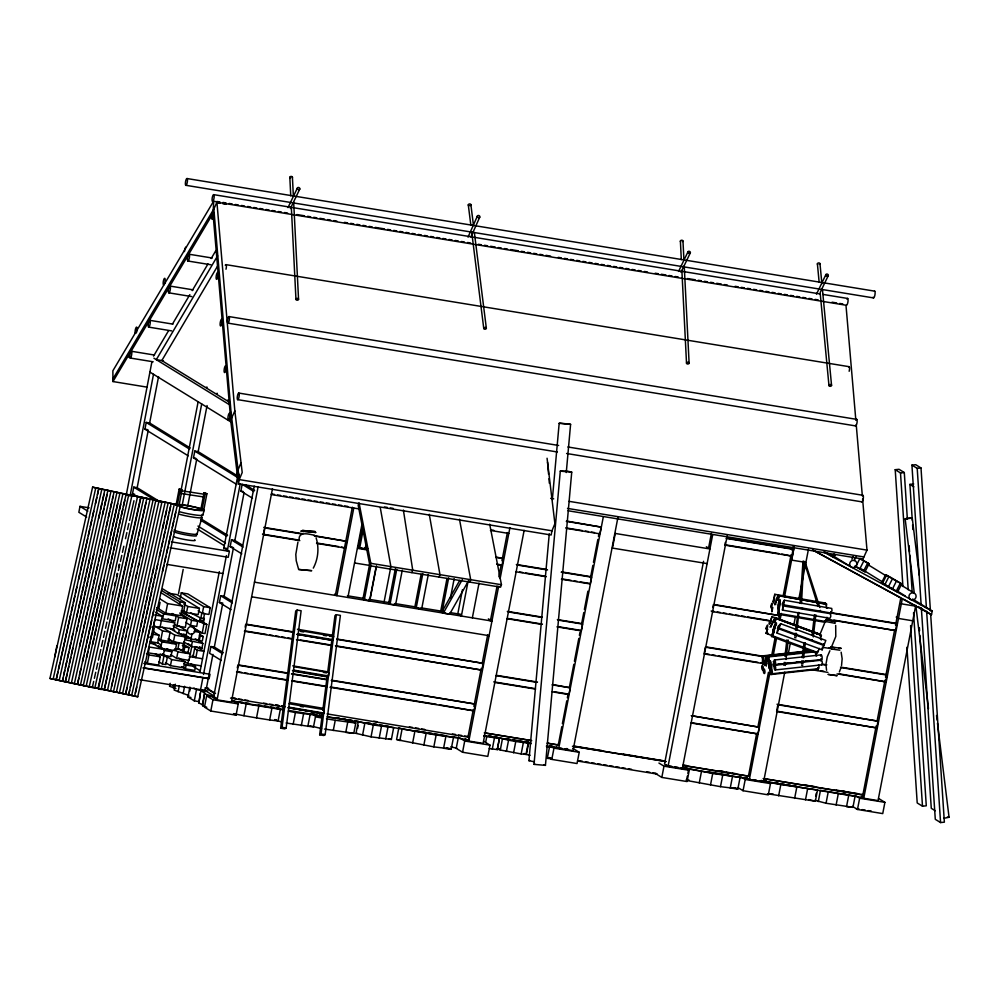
<?xml version="1.0" encoding="UTF-8"?>
<svg xmlns="http://www.w3.org/2000/svg" width="999" height="999" viewBox="0 0 999 999"><rect width="100%" height="100%" fill="white"/><g stroke="black" fill="none" stroke-linecap="round" stroke-linejoin="round"><path stroke-width="1.5" d="M203.646 495.866L204.046 496.99L204.383 494.28L181.119 490.709M775.748 604.645L775.436 602.996L774.6 604.757M778.258 597.639L779.232 595.928L778.383 600.474L777.959 594.842L775.911 602.834L776.423 598.626L777.422 600.012L778.258 598.239M777.085 598.913L778.134 595.404L825.898 604.245M778.296 595.928L777.11 599.388M778.758 602.172L779.183 603.92M778.92 606.343L780.231 603.146L780.119 600.312L779.095 603.271L779.045 609.178L780.007 604.845M824.874 620.691L825.174 622.34L826.123 619.979M800.124 603.408L802.996 561.213L803.77 561.113L801.498 603.546M818.094 606.505L804.632 563.124L805.381 562.787L819.867 607.529M819.492 610.851L820.516 610.426M534.428 761.787L528.933 760.676L549.275 533.716M552.335 499.512L559.165 423.339L560.039 423.101L570.591 424.35L566.271 472.539M534.015 764.36L560.289 471.153L567.694 471.203L571.728 472.152L545.442 765.371L534.015 764.36L534.89 764.135M826.098 663.586L827.247 656.867L829.894 650.749M767.731 632.904L767.694 633.691M773.563 621.453L773.326 620.841L772.389 621.99L771.69 625.187L775.236 618.119L820.304 634.815L820.491 635.876M776.435 622.764L775.374 625.874L774.125 626.798M783.903 665.322L784.252 662.337M784.952 656.343L786.862 639.884M785.276 665.496L785.626 662.499M785.976 659.502L788.236 640.059M794.804 636.138L795.154 633.166M795.504 630.194L798.189 612.462M796.178 636.313L796.528 633.341M796.877 630.357L798.95 612.512M801.535 663.798L801.885 660.764M802.234 657.742L803.995 642.594M802.896 663.96L803.246 660.938M803.608 657.904L805.369 642.769M812.075 635.302L814.472 614.66M813.273 636.937L815.833 614.822M821.453 639.922L821.403 638.923L820.591 639.535M821.99 648.763L822.177 649.825L823.8 645.479L778.583 628.721L777.422 630.394L777.097 633.116L822.177 649.825M824.013 643.718L824.187 644.78L825.823 640.434L780.606 623.676L779.045 626.485M181.356 492.195L181.319 490.959M783.328 603.608L782.467 610.114L829.919 618.331L830.756 616.558L830.631 613.711L782.841 605.856M783.266 603.184L784.29 600.224L831.742 608.428L831.98 610.676L831.031 613.036L783.578 604.832L783.029 601.96M280.657 728.184L295.716 610.963L297.103 610.077L301.136 610.751L286.164 727.996L284.777 728.883L280.657 728.184L282.055 727.297L286.164 727.996M282.055 727.297L297.103 610.077M332.23 636.987L334.977 615.584L336.363 614.697L340.397 615.384L325.174 734.627L323.776 735.514L319.668 734.814L322.415 713.411M322.802 710.364L327.322 675.199M327.709 672.14L331.83 640.047M298.439 630.369L333.529 636.313L333.092 639.685L298.014 633.741L297.14 634.303L332.217 640.247L332.505 637.999M287.762 707.679L322.852 713.623L323.726 713.061L324.151 709.69L289.061 703.746M292.495 670.591L327.585 676.535L328.459 675.986L328.896 672.614L293.806 666.67M319.668 734.814L321.054 733.928L336.363 614.697M841.533 665.559L842.145 658.778L841.146 652.197M782.192 603.733L782.654 606.231M89.136 507.842L79.995 506.343L78.859 512.287L86.651 517.082M54.72 657.067L56.881 645.816M126.161 495.529L151.898 361.85M130.032 496.203L153.509 374.3M137.712 497.14L132.467 493.906L133.766 487.15L137.175 487.712L160.789 502.247M188.224 455.831L144.93 429.183L146.229 422.427L149.638 422.989L190.297 448.027M137.1 488.086L148.277 430.07M149.45 423.963L158.566 376.635M214.822 201.361L216.92 202.21L234.84 410.926L230.732 420.005L212.999 213.411L213.761 200.936L112.875 370.779L112.974 381.556L146.816 387.1M176.036 505.232L179.133 489.135L180.856 489.398L182.005 489.96L178.896 506.068L177.76 505.494M151.711 637.175L150.837 641.733L157.68 642.856L161.289 645.067M153.396 628.658L153.983 625.599L162.562 630.893L170.117 632.13L168.344 641.296L171.953 643.506M177.46 504.333L180.282 489.697L179.133 489.135M155.32 653.796L160.227 656.818L158.629 665.109L147.377 663.274L148.976 654.969L146.491 653.446M181.106 490.159L198.127 401.773M158.953 608.091L160.065 602.347M182.33 504.557L201.698 403.971M155.719 612.25L162.213 616.233L160.065 627.397L153.471 626.311L154.77 619.555L174.738 622.827L173.526 629.133L159.253 626.798M157.68 642.856L159.141 635.252L153.009 631.48M236.763 484.503L193.481 457.854L194.78 451.098L198.177 451.648L238.848 476.698M163.636 613.91L162.687 618.868L175.2 620.916L176.149 615.971L163.636 613.91L156.281 609.39M160.652 592.507L182.705 606.081L180.856 615.646L165.759 613.174L167.595 603.608L159.815 598.813M162.562 630.893L160.802 640.059L168.344 641.296M187.6 506.593L196.741 459.128M198.214 451.486L207.055 405.557M167.994 639.01L176.498 644.255L175.275 650.674L160.664 648.276L161.9 641.857L158.292 639.647M163.324 655.319L164.448 649.5L158.317 645.729M162.45 653.758L167.395 656.793L165.896 664.56L162.387 663.985L163.886 656.218L160.177 653.933M178.509 593.731L183.179 569.442M180.232 598.251L181.281 592.844L187.862 593.918L210.227 607.692L208.928 614.447L202.347 613.374L198.139 610.789M179.633 604.832L180.182 601.985L161.763 590.634M183.941 643.568L173.451 641.857L174.738 635.177L162.213 627.26M166.995 648.713L171.89 651.735L170.966 656.568L148.314 652.859L149.425 647.052L164.448 649.5M180.419 614.722L187 618.768L185.352 627.322L177.01 625.961L178.659 617.407L172.203 613.536M171.641 659.59L184.815 661.738L183.641 667.819L170.467 665.659L171.641 659.59L165.472 655.781M204.033 492.932L200.936 509.028L202.085 509.59L203.808 509.852L206.905 493.756L204.033 492.932L206.905 493.756M202.085 509.59L205.182 493.494M178.421 625.661L187.013 630.956L186.251 634.889L178.459 633.616L179.208 629.67L173.077 625.898M162.974 589.048L185.339 602.822L183.691 611.388L181.119 610.963M175.911 688.548L169.605 686.276L170.167 683.304M177.847 649.313L179.108 642.782M191.883 646.041L189.048 660.401L176.636 658.366L177.897 651.835L174.276 649.612M168.282 593.181L177.01 594.605L199.375 608.379L198.189 614.572L186.551 612.674L187.737 606.48L183.791 604.045M173.152 687.662L173.726 684.702M175.287 684.203L174.163 690.059L188.886 695.566M178.646 632.842L185.227 636.9L182.68 650.099L174.775 648.801M181.393 634.927L186.301 637.949L185.914 639.959L202.859 643.443L201.923 648.276L191.383 646.553L183.766 641.87M182.355 645.479L184.815 646.99L183.891 651.798L188.049 652.484L190.297 653.87L177.897 651.835M184.078 612.974L197.677 621.341L196.703 626.41L190.547 625.399L191.521 620.329L179.683 613.049M178.134 691.745L179.258 685.888M188.049 652.484L188.973 647.677L182.842 643.893M199.5 634.24L203.184 636.5L202.298 641.083L191.009 638.935L192.008 633.753M190.684 663.636L195.517 666.608L194.78 670.404L185.414 668.868L186.151 665.084L183.729 663.598M190.747 640.746L191.134 638.736L183.779 634.203M201.161 665.858L187.899 663.686L188.724 659.415M191.383 646.553L192.308 641.708M183.167 693.618L184.578 686.301M200.237 617.819L204.333 618.456L203.596 622.265L199.5 621.628L200.237 617.819L190.572 612.799M192.969 657.167L195.005 646.553M202.347 613.374L203.646 606.618L181.281 592.844M198.589 640.172L200.087 632.404L193.506 628.346M198.751 701.585L194.293 700.861L187.962 696.965L189.86 687.112M194.842 648.713L197.29 650.224L195.866 657.642L192.183 655.381M199.276 640.596L200.162 636.013L199.463 635.589M189.735 691.171L190.297 688.249M203.109 622.19L206.793 624.45L205.032 633.566L202.185 633.104L203.933 623.988L199.026 620.966M237.238 473.876L237.974 470.042L239.261 479.595L238.449 483.791L551.148 535.002L551.947 530.806L239.261 479.595L231.131 413.161L213.836 209.028L216.92 202.21L845.978 305.219L855.818 419.93M194.293 700.861L196.466 689.61L193.931 688.049M199.937 672.215L219.305 571.64M223.701 548.776L238.087 474.113M237.824 478.721L238.599 474.712M200.574 689.66L202.922 677.459M203.509 674.45L226.398 555.556M227.285 550.986L240.197 483.928M200.324 693.194L198.888 702.971L202.385 704.72L202.685 705.794L206.781 707.242M198.888 702.971L200.899 690.234L207.555 691.158M223.376 652.659L214.335 647.09L210.926 646.528L209.628 653.284L221.266 660.451M231.044 609.677L219.405 602.509L220.704 595.766L224.113 596.316L231.868 601.098M241.795 553.846L230.157 546.678L231.456 539.922L234.865 540.484L242.62 545.267M252.497 498.239L240.859 491.071L242.17 484.315L253.796 491.483M226.711 548.439L223.863 547.976L229.358 551.361L228.222 557.305L170.167 547.802M208.654 688.311L205.369 687.774L204.87 690.359L214.036 696.003M202.385 704.72L204.67 692.869L201.161 691.121M202.685 705.794L204.67 692.869M212.924 654.382L206.468 687.949L215.509 693.518M214.098 648.276L222.627 604.02M224.088 596.391L233.491 547.564M234.665 541.47L244.068 492.632M209.44 677.26L210.015 674.263L143.794 663.411M214.073 697.09L206.643 695.866L204.47 707.13L210.801 711.026L236.051 715.159L238.224 703.908L233.154 700.786M210.801 711.026L212.962 699.762L206.643 695.866M272.465 488.698L231.356 702.16L217.083 699.824L213.511 697.614L254.233 486.113M217.083 699.824L258.104 486.788M237.3 667.906L237.824 665.209L288.386 673.488M245.155 627.16L245.667 624.462L293.169 632.242M234.815 713.948L243.906 715.734L246.191 703.883L283.004 709.802M243.906 715.734L256.531 717.894L258.816 706.043M256.531 717.894L269.655 719.967L271.94 708.116M269.655 719.967L278.097 720.953L280.382 709.103M293.132 724.412L295.404 712.562L315.759 715.172L313.474 727.022L286.064 723.001M301.286 725.699L303.571 713.848M307.817 726.473L310.09 714.622M335.427 595.004L352.335 507.18M316.533 543.369L345.404 548.089L346.715 541.333L313.936 535.589M353.771 508.054L336.9 595.666L334.515 594.193M347.877 597.464L362.125 523.451M366.271 543.256L365.097 549.288L358.241 547.552L362.6 524.887M359.615 548.389L363.099 530.269M333.279 730.506L335.252 720.267L355.769 723.051L353.796 733.303L324.488 729.058M376.486 566.008L369.792 600.761L364.31 599.862L362.937 599.013L370.204 561.251M364.31 599.862L371.004 565.109M370.042 598.389L376.211 566.396M347.739 722.165L345.766 732.404L353.921 733.328M359.603 721.89L373.314 724.999L393.668 727.609L391.383 739.46L371.041 736.85L356.006 733.378L358.291 721.528M357.592 728.358L358.166 725.399M384.028 602.26L390.484 568.731M362.562 735.152L364.847 723.301M395.379 568.481L388.686 603.221L390.06 604.07L395.554 604.969L402.247 570.229M390.06 604.07L396.753 569.33M371.041 736.85L373.314 724.999M379.195 738.136L381.481 726.285M385.726 738.898L388.012 727.047M428.309 574.5L421.615 609.24L414.747 607.492L421.153 574.263M416.121 608.341L422.814 573.601M399.837 740.646L402.122 728.795L436.126 735.014L453.521 737.15L451.236 749L433.841 746.865L396.566 739.647L398.838 727.796L401.024 728.458M412.612 743.106L414.897 731.256M447.003 578.496L440.609 611.725L444.73 613.024M441.983 612.574L448.676 577.834M450.374 598.376L454.158 578.733M423.851 745.167L426.136 733.316M462.45 589.685L457.804 613.848L461.376 616.046L468.069 581.306M433.841 746.865L436.126 735.014M445.866 736.438L443.581 748.288L451.373 749.013M472.352 617.844L479.045 583.104M458.404 737.1L456.231 748.351L462.562 752.247L487.812 756.393L489.985 745.129L483.653 741.233M462.562 752.247L464.722 740.996L459.665 737.874M468.019 736.987L473.314 709.527M473.901 706.48L481.243 668.343M482.13 663.761L487.699 634.777M490.347 621.041L497.102 585.963M498.863 576.81L501.223 564.597M501.96 560.789L507.392 532.567M329.982 687.275L474.013 710.851L475.312 704.095L331.968 680.244M336.301 646.266L481.855 670.104L483.154 663.348L336.75 638.985M497.502 564.622L502.022 565.359L503.321 558.603L496.441 557.092M524.138 530.344L483.116 743.381L468.843 741.046L498.651 586.251M500.124 578.583L509.94 527.597M485.676 742.269L486.763 736.638L499.45 738.323L497.29 749.575L489.223 748.626M492.295 749.113L494.468 737.849M528.758 742.02L525.024 741.895L528.184 743.144L526.011 754.395L521.166 753.945L500.287 750.012L502.447 738.761L500.074 737.899M506.393 751.448L508.566 740.184L502.447 738.761M513.598 752.771L515.759 741.508L528.184 743.144M521.166 753.945L523.339 742.694M530.082 755.294L526.411 754.445L528.583 743.181L525.024 741.895M551.161 746.328L554.32 747.564L549.462 747.115L547.302 758.378L552.147 758.828M572.889 748.388L579.22 752.284L577.047 763.536L551.798 759.402L553.97 748.151L550.174 745.816M547.664 743.206L558.291 744.942L561.8 726.685M562.387 723.638L566.783 700.811M567.37 697.764L567.956 694.717M569.43 687.112L573.826 664.285M574.413 661.238L578.808 638.411M579.395 635.364L579.969 632.317M581.73 623.189L583.791 612.537M584.378 609.49L587.887 591.221M590.521 577.522L592.869 565.347M593.456 562.312L597.852 539.472M598.438 536.438L599.025 533.391M569.205 693.206L569.979 689.16M600.149 532.504L600.936 528.446M617.906 517.494L573.014 750.649L558.741 748.313L603.346 516.67M686.488 780.444L720.491 786.663L737.886 788.798L740.109 777.297L712.712 773.476L685.426 767.956L689.235 770.304L687.075 781.555L661.813 777.422L663.985 766.171L658.928 763.049M703.546 561.338L664.522 764.01L668.094 766.221L682.367 768.556L727.272 535.402M708.541 548.226L711.388 533.416M668.094 766.221L712.699 534.59M712.811 607.479L713.323 604.77L780.294 615.746L779.507 619.792M725.336 542.42L724.812 545.129L791.782 556.093L793.081 549.338L792.219 548.813L726.785 538.099M686.775 779.008L687.324 776.136M687.874 773.263L688.711 768.943M699.263 782.904L701.485 771.403M710.501 784.977L712.712 773.476M720.491 786.663L722.714 775.162M732.454 776.598L730.232 788.099L738.024 788.823M765.409 780.494L770.479 783.603L768.306 794.867L743.056 790.721L745.217 779.47L740.159 776.348M683.016 765.371L748.463 776.086L756.693 733.341M757.866 727.235L768.456 672.277M771.69 655.481L775.212 637.162M778.745 618.843L779.62 614.26M783.154 595.941L791.083 554.72M791.97 550.137L792.557 547.09M690.958 722.989L757.929 733.953L759.228 727.197L691.408 715.709L759.228 727.197M784.739 672.14L763.611 781.855L749.337 779.52L769.879 672.851M773.401 654.557L776.623 637.799M780.144 619.517L781.318 613.411M784.552 596.653L794.23 546.366M794.18 546.94L791.645 560.114L805.918 562.449M776.835 710.164L777.871 704.77L878.021 721.166L876.722 727.921L776.573 711.513M788.261 653.846L790.309 643.181M793.83 624.899L795.304 617.282M798.825 598.988L801.76 583.753M802.347 580.706L808.453 549.275M778.646 795.816L780.818 784.552L817.532 789.934L815.359 801.198L767.519 793.78M794.63 798.426L796.802 787.175M805.494 799.812L807.667 788.561M815.708 796.091L816.258 793.281M818.306 801.585L820.466 790.334L855.107 796.066L852.946 807.317L826.048 803.246L814.897 800.311M826.048 803.246L828.208 791.982M836.113 805.019L838.286 793.755M848.7 795.391L846.528 806.655L853.071 807.342M878.571 798.451L884.902 802.347L882.741 813.598L857.479 809.465L859.652 798.213L855.856 795.866M876.135 726.061L862.886 794.829L764.247 778.671M877.01 721.478L884.952 680.232M885.526 677.26L894.667 629.82M895.541 625.237L900.823 597.827L812.786 549.912M861.912 794.23L863.161 794.992L862.661 797.577L759.552 780.694M837.037 673.888L885.601 681.83L886.9 675.074L886.051 674.55L840.521 667.095M827.184 619.38L895.479 630.556L896.777 623.801L895.928 623.276L830.669 612.599M903.67 599.263L915.646 605.844L878.034 800.599L863.76 798.263L902.334 598.526M812.462 549.912L931.505 614.697L932.192 611.088L912.611 599.025M771.178 627.01L771.116 625.424L769.942 627.11M772.989 629.295C772.964 637.462 774.899 622.315 776.61 623.826C774.025 627.335 772.814 638.373 774.749 627.559M774.637 624.974L774.762 626.748M775.149 626.023L775.224 624.5M777.422 628.134L777.921 629.395M816.608 651.635L816.683 653.221L818.069 650.961M820.279 635.851L820.204 634.265L775.137 617.569C770.803 622.689 776.31 623.364 775.137 617.569M51.386 678.87L49.95 678.458L92.595 487.137L97.128 488.211M53.147 679.108L95.792 487.799M57.88 672.24L56.194 679.832L51.661 678.758M58.554 669.193L59.915 663.124M60.589 660.089L70.742 614.535M71.416 611.5L72.777 605.431M73.451 602.397L74.8 596.316M75.487 593.281L76.836 587.212M78.534 579.62L79.883 573.538M80.557 570.504L87.662 538.623M88.349 535.589L89.698 529.507M90.372 526.473L91.733 520.404M92.407 517.357L93.756 511.288M95.454 503.696L96.803 497.627M97.477 494.592L98.839 488.511L101.036 489.048M63.074 678.109L62.4 681.143L104.883 489.735L115.01 491.983M63.749 675.074L64.76 670.516M65.434 667.482L66.796 661.413M67.47 658.366L68.819 652.297M69.505 649.263L70.854 643.194M71.528 640.147L72.89 634.078M76.611 617.382L77.959 611.301M78.634 608.266L79.995 602.197M80.669 599.15L81.681 594.605M82.368 591.57L83.716 585.489M84.391 582.454L85.752 576.386M86.426 573.339L87.775 567.27M88.461 564.235L89.81 558.166M98.614 518.681L99.962 512.612M100.637 509.577L101.998 503.496M102.672 500.462L104.021 494.393M67.07 674.163L65.372 681.755L107.88 490.372L119.83 492.994M67.745 671.128L68.756 666.57M69.431 663.536L70.792 657.467M71.466 654.432L72.815 648.351M76.536 631.655L77.897 625.574M78.571 622.539L79.92 616.47M80.607 613.436L81.955 607.355M82.63 604.32L83.991 598.251M84.665 595.217L85.677 590.659M86.351 587.624L87.712 581.543M88.387 578.508L89.748 572.439M90.422 569.405L91.771 563.324M92.445 560.289L93.806 554.22M102.597 514.735L103.958 508.666M104.633 505.631L107.005 495.005M79.595 646.615L80.944 640.546M81.618 637.512L82.979 631.43M83.654 628.396L85.015 622.327M85.689 619.28L87.038 613.211M87.712 610.177L88.736 605.619M89.41 602.584L90.759 596.515M91.446 593.468L92.795 587.4M93.469 584.365L94.83 578.284M95.504 575.249L97.865 564.622M98.551 561.588L99.9 555.519M100.574 552.472L101.935 546.403M102.61 543.369L103.958 537.3M104.645 534.253L105.657 529.707M106.331 526.66L107.68 520.591M108.367 517.557L109.715 511.488M110.39 508.441L111.751 502.372M112.425 499.338L113.099 496.303M92.62 487.162L98.801 488.461L56.156 679.77L61.101 680.931L74.376 683.691L116.97 492.307L124.4 493.993M119.98 492.969L77.46 684.327L78.821 678.259M79.495 675.224L80.844 669.143M82.542 661.55L83.891 655.481M84.565 652.447L85.926 646.378M86.601 643.331L87.949 637.262M88.636 634.228L89.985 628.146M90.659 625.112L91.683 620.566M92.358 617.519L93.706 611.45M94.381 608.416L95.742 602.335M96.416 599.3L97.765 593.231M98.451 590.197L99.8 584.115M108.604 544.642L109.952 538.573M110.627 535.539L111.988 529.458M112.662 526.423L117.745 503.646M80.457 684.964L122.964 493.581L124.263 493.793L126.099 494.293L83.317 685.526L86.226 686.176L65.247 681.705M86.551 657.642L87.9 651.56M88.586 648.526L89.935 642.457M90.609 639.422L91.97 633.341M92.645 630.307L93.993 624.238M94.68 621.203L97.715 607.529M98.401 604.495L99.75 598.426M100.424 595.392L101.786 589.31M102.46 586.276L103.809 580.207M107.542 563.498L108.891 557.43M109.565 554.395L110.926 548.314M111.601 545.279L114.648 531.618M115.322 528.583L116.671 522.502M117.358 519.468L118.706 513.399M119.38 510.364L120.742 504.283M92.595 644.617L93.943 638.536M94.63 635.501L95.979 629.432M96.653 626.385L98.014 620.317M98.689 617.282L100.037 611.213M100.712 608.166L101.736 603.621M102.41 600.574L103.759 594.505M104.445 591.47L105.794 585.389M109.515 568.693L110.877 562.624M111.551 559.577L112.899 553.508M113.574 550.474L114.935 544.405M115.609 541.358L116.958 535.289M117.645 532.255L118.656 527.697M119.331 524.662L120.692 518.593M121.366 515.546L122.715 509.478M123.389 506.443L124.75 500.362M93.681 681.405L92.333 687.474L86.176 686.101L128.734 494.792L134.415 496.091M112.45 594.567L113.124 591.533M114.473 585.464L115.16 582.417M116.508 576.348L117.183 573.314M118.544 567.245L119.218 564.198M94.356 678.358L95.717 672.29M96.391 669.255L97.74 663.186M98.426 660.139L100.787 649.512M101.473 646.478L102.822 640.409M103.496 637.374L104.858 631.293M105.532 628.259L106.881 622.19M107.555 619.143L117.72 573.601M118.394 570.566L119.743 564.485M120.417 561.45L121.778 555.382M122.452 552.335L123.801 546.266M125.499 538.673L126.848 532.604M127.535 529.57L128.883 523.488M129.558 520.454L133.966 500.711M91.945 687.262L94.855 687.899L137.612 496.366L140.197 497.015M98.414 688.786L101.448 689.472L98.327 688.786L140.971 497.477L144.093 498.151M118.382 613.573L119.068 610.539M120.417 604.47L121.091 601.435M154.046 499.962L146.865 498.401L104.271 689.66L114.66 691.932M107.692 674.537L104.308 689.71L94.967 687.687L99.5 688.748M108.367 671.49L109.728 665.421M110.402 662.387L111.763 656.306M112.437 653.271L113.786 647.202M114.46 644.168L116.833 633.541M117.507 630.494L124.613 598.613M125.3 595.579L126.648 589.51M127.323 586.463L128.684 580.394M129.358 577.36L130.707 571.278M131.393 568.244L133.754 557.617M134.44 554.582L135.789 548.513M136.463 545.466L137.825 539.398M138.499 536.363L139.848 530.294M140.522 527.247L145.941 502.959M111.551 686.5L112.899 680.431M113.574 677.397L114.935 671.328M115.609 668.281L116.958 662.212M117.645 659.178L120.692 645.516M121.366 642.469L122.715 636.4M123.389 633.366L124.75 627.285M125.424 624.25L126.773 618.181M135.577 578.708L136.938 572.627M138.287 566.558L138.961 563.523M140.322 557.442L141.671 551.373M142.345 548.339L143.706 542.257M99.912 688.848L113.499 691.645L155.869 500.212L160.414 501.286M125.362 638.536L126.036 635.489M127.385 629.42L128.059 626.385M129.42 620.317L130.095 617.27M131.456 611.201L132.13 608.166M163.511 501.935L162.025 501.585L119.43 692.844L137.75 696.765L180.394 505.444L169.193 503.121M122.565 693.556L165.185 502.185L168.819 503.021M137.75 696.765L125.512 694.118L168.182 502.834M114.935 691.82L125.587 694.218L127.023 688.149M136.501 645.629L137.862 639.56M138.536 636.513L139.885 630.444M140.559 627.409L141.92 621.341M142.595 618.294L143.943 612.225M144.63 609.19L145.642 604.632M146.316 601.598L147.677 595.529M148.351 592.482L149.7 586.413M150.374 583.379L151.736 577.297M152.41 574.263L153.759 568.194M162.562 528.721L163.923 522.639M165.272 516.57L166.621 510.489M129.67 690.272L128.646 694.829L171.179 503.471M130.345 687.237L131.693 681.168M132.368 678.121L133.729 672.052M142.532 632.579L143.881 626.498M144.555 623.463L145.916 617.394M146.591 614.36L147.939 608.279M148.614 605.244L151.661 591.583M152.347 588.548L153.696 582.467M154.37 579.432L155.732 573.364M156.406 570.317L157.755 564.248M159.453 556.655L160.802 550.586M161.476 547.552L162.837 541.47M163.511 538.436L164.86 532.367M165.547 529.333L168.594 515.659M169.268 512.624L170.617 506.555M131.643 695.466L174.288 504.158M134.603 696.053L177.397 504.807M135.427 693.094L136.776 687.012M145.579 647.539L151.673 620.204M152.347 617.17L153.709 611.101M162.5 571.615L163.861 565.546M164.535 562.512L165.884 556.431M166.558 553.396L167.919 547.327M168.594 544.293L171.641 530.619M172.315 527.584L173.676 521.515M174.35 518.481L175.699 512.4M820.329 633.503L824.55 623.226M169.605 686.276L169.818 685.389M778.408 602.759L778.383 606.168L779.245 601.623M779.058 606.48L778.221 608.254L777.884 607.155M297.939 542.02L295.804 554.408L296.216 560.689L298.664 569.48L311.738 570.691L298.813 569.467M779.058 626.897L778.171 629.033M824.125 643.606L823.663 645.416M197.065 533.966L202.073 517.395M202.809 514.972L204.258 510.164M774.3 665.646A2.335 0.774 83.7 0 1 775.636 667.407A2.335 0.774 83.7 0 1 774.849 669.829A2.335 0.774 83.7 0 1 774.175 666.021L774.3 665.646A2.335 0.774 83.7 0 0 774.138 662.837A2.335 0.774 83.7 0 0 773.151 661.788M820.791 660.888L820.916 660.514A2.335 0.774 83.7 0 0 820.966 658.865A2.335 0.774 83.7 0 0 822.09 658.666A2.335 0.774 83.7 0 0 821.59 655.269A2.335 0.774 83.7 0 0 820.566 656.068M840.971 667.769L839.36 671.94M772.052 607.966L771.865 611.863L772.826 607.529M778.246 604.845L779.582 603.096L780.094 599.837M826.348 607.954L826.548 604.07L779.095 595.866M830.281 614.06L830.781 611.813L831.031 613.036M369.917 565.759L370.791 563.324L359.053 502.797L358.179 505.232L369.917 565.759L500.574 587.162L501.448 584.727L489.697 524.188M390.022 569.055L390.884 566.62L380.294 507.742M411.863 572.627L412.737 570.192L403.384 510.052M439.098 577.085L439.972 574.662L429.27 514.298M469.842 582.117L470.704 579.695L459.478 519.243M773.9 626.123L773.588 628.846L774.974 626.598M241.034 462.699L237.949 470.142L239.123 479.92L242.208 472.49L234.84 410.926M551.823 531.131L554.907 523.688L547.065 458.229M468.019 237.125L477.46 215.946M470.904 236.988L479.72 217.22A1.299 1.074 24 0 0 478.509 215.472A1.299 1.074 24 0 0 477.534 217.058A1.299 1.074 24 0 0 479.72 217.22M862.599 498.976L866.995 550.124L862.961 559.04L568.044 510.751M777.809 626.985L778.308 625.986M778.646 605.357L777.946 608.528L778.745 611.176L777.721 614.135L779.133 605.069M824.887 603.758L825.549 603.109L825.923 604.707M826.023 604.795L826.548 604.07M287.987 207.605L297.365 188.112M290.409 208.516L299.787 189.023M678.546 271.416L687.924 251.923M680.968 272.315L690.346 252.822M816.47 294.181L825.848 274.688M820.241 292.295L828.283 275.587M299.076 539.135C298.888 529.895 312.887 535.539 314.185 535.039M313.299 568.119C318.231 558.941 319.268 547.764 316.096 537.849M851.847 559.203L853.196 556.518M854.157 560.626L856.193 556.618M859.752 568.98L863.81 560.951L859.764 558.716L855.706 566.745L863.611 571.091L865.009 571.803L869.08 563.773L860.151 558.478M863.611 571.091L867.669 563.061L863.81 560.951M881.58 582.704L885.651 574.675L890.708 577.372L901.735 583.878L897.664 591.908L881.58 582.704L897.664 591.908M882.467 583.316L886.525 575.287L885.651 574.675M884.789 584.752L888.848 576.723L886.525 575.287M888.361 586.85L892.419 578.821L888.848 576.723M892.407 589.085L896.465 581.056L892.419 578.821M896.265 591.208L900.324 583.166L896.465 581.056M773.713 628.471L773.051 630.881L774.525 627.859M820.441 638.998L821.403 635.339L776.186 618.568L773.513 621.902M459.74 580.369L443.057 609.815L443.319 613.124L449.65 614.135L468.606 580.669M443.319 613.124L462.275 579.67M153.534 356.119L168.531 330.731M172.477 324.038L189.847 294.643M192.22 290.634L208.004 263.898M211.164 258.554L215.909 250.524M217.607 255.831L156.319 359.665L163.461 360.826M218.381 264.723L161.813 360.564L229.745 402.385M112.949 378.858L213.836 209.028M112.974 381.556L127.884 356.456L130.969 356.968M130.981 357.155L127.909 356.643L212.999 213.411M831.568 646.765L835.788 636.488L835.688 625.386M824.562 551.91L832.542 556.431L834.128 553.896M832.542 556.431L833.815 557.042L835.414 554.52M770.454 669.879L770.741 669.268A2.335 0.774 83.7 0 1 770.279 665.346A2.335 0.774 83.7 0 1 771.64 666.795A2.335 0.774 83.7 0 1 770.953 669.492L770.741 669.268A2.335 0.774 83.7 0 0 770.204 665.621A2.335 0.774 83.7 0 0 769.218 667.07A2.335 0.774 83.7 0 0 770.266 669.967A2.335 0.774 83.7 0 0 770.254 673.726A2.335 0.774 83.7 0 0 771.49 673.164A2.335 0.774 83.7 0 0 770.454 669.879L770.266 669.967M181.056 493.119L180.407 492.944M816.42 634.003L817.095 633.316L817.319 633.928M819.542 634.952L820.204 634.265M819.63 635.501L820.304 634.815M820.591 635.951L821.265 635.277M826.885 607.754L827.547 608.054M914.26 592.944L905.156 518.918L906.98 518.269L912.249 518.069L919.267 575.137M912.249 518.069L905.156 518.918M937.474 723.189L949.05 817.269L943.68 818.343M772.901 632.192L771.465 636.45L816.683 653.221M356.006 733.378L356.743 732.804M333.529 636.313L329.608 636.363M332.217 640.247L333.092 639.685M774.774 594.293L774.063 598.901L774.774 594.293L825.411 603.046M783.578 604.832L784.29 600.224M782.467 610.114L783.179 605.506M778.533 613.386L779.245 608.778L778.533 613.386L825.986 621.59L826.947 617.257M570.591 424.35L559.165 423.339M571.728 472.152L560.289 471.153M528.933 760.676L529.807 760.439M772.015 616.62L770.529 621.016L772.015 616.62L817.095 633.316M766.146 633.403L767.632 628.995L766.008 633.341L771.965 635.551M778.983 625.312L779.12 628.071L780.606 623.676M777.097 633.116L778.583 628.721M772.589 635.814L774.075 631.405L772.589 635.814L817.669 652.509L819.367 648.376M771.603 636.513L773.089 632.105M762.824 655.856L809.44 650.724M766.37 655.844L809.977 651.048M765.371 659.989A2.335 0.774 83.7 0 0 765.646 663.136A2.335 0.774 83.7 0 0 766.72 663.498A2.335 0.774 83.7 0 0 766.633 660.426L766.47 659.952A2.335 0.774 83.7 0 1 766.708 656.443L811.887 651.473M768.206 656.955L814.822 651.823M774.487 660.002L821.103 654.869M778.196 664.085L781.206 663.748M787.224 663.099L790.234 662.762M796.24 662.1L799.25 661.775M805.269 661.113L808.278 660.776M774.974 664.647A2.335 0.774 83.7 0 0 775.286 661.126A2.335 0.774 83.7 0 0 773.95 661.188A2.335 0.774 83.7 0 0 774.974 664.647L821.59 659.527M774.65 665.309L821.265 660.189M775.124 669.967L821.74 664.834M771.777 673.813A2.335 0.774 83.7 0 0 772.09 670.292A2.335 0.774 83.7 0 0 770.753 670.354A2.335 0.774 83.7 0 0 771.777 673.813L818.393 668.693M770.928 674.537L817.544 669.405M921.153 604.932L911.925 465.109L915.733 464.71L921.003 467.957L930.431 610.889M902.921 586.488L895.216 469.692L899.013 469.293L904.295 472.539L907.379 519.268M911.925 465.109L917.207 468.356L921.003 467.957M895.216 469.692L900.499 472.939L904.295 472.539M912.274 520.217L909.914 484.39L913.71 483.991M906.93 647.227L917.207 802.959L922.489 806.205L926.285 805.806L913.548 612.699M921.353 608.029L935.289 819.317L940.571 822.564L944.367 822.165L930.643 613.998M101.848 489.173L59.203 680.494M111.064 491.033L68.282 682.392M114.111 491.745L71.379 683.054M129.008 494.805L131.93 495.442L89.223 686.812L86.176 686.101M135.876 496.291L134.453 495.879L139.048 496.778M150.125 499.038L107.48 690.346M163.923 502.035L140.472 497.065M159.016 500.924L116.371 692.232L113.312 691.52M180.394 505.444L178.284 505.057M49.95 678.458L65.285 681.755M74.326 683.616L75.762 684.028M89.086 686.738L92.308 687.449M94.855 687.899L92.083 687.212M98.014 688.398L140.722 497.027L139.323 496.678M101.261 688.998L143.819 497.689L142.42 497.327M110.539 691.058L153.159 499.725M831.38 646.94L830.731 647.002L834.764 647.789M839.884 650.199L831.081 648.938L831.767 649.15M828.333 674.425L837.137 675.686L828.183 674.425M947.327 817.045L949.05 817.269M794.68 637.624L796.003 637.787M315.147 532.517C321.091 532.617 291.87 530.119 303.559 531.493M315.284 716.033L322.053 716.47M497.964 748.775L500.462 748.85M831.255 646.94L841.295 648.363L838.76 648.276M826.385 619.43L836.076 621.578L826.235 619.954M801.61 665.309L802.721 665.471M309.24 531.231L315.234 531.605L302.41 530.444L305.981 530.919M812.337 639.847L811.7 639.76M104.895 489.76L100.512 488.761M123.014 493.656L120.33 493.081M128.759 494.817L127.672 494.517M146.953 498.401L145.255 498.101M155.894 500.237L154.445 500.062M398.039 739.834L400.999 740.209M686.176 779.819L689.123 780.194M327.385 717.082L344.705 719.417L355.769 723.051M772.652 782.517L768.306 782.267L780.818 784.552M775.486 782.904L778.321 783.278L775.236 782.704M770.479 793.78L773.313 794.155M303.409 531.431L302.335 531.243L315.16 532.417M180.282 489.697L182.005 489.96M180.669 493.431L203.921 497.002M546.441 746.64L549.462 747.115M101.386 489.11L105.906 490.047M128.821 494.905L126.099 494.293M187.063 178.546A3.459 0.899 -80.7 0 1 186.813 184.053A3.459 0.899 -80.7 0 1 185.377 183.167A3.459 0.899 -80.7 0 1 187.063 178.546L874.724 291.159M185.764 185.29L873.426 297.902M213.774 194.655A3.459 0.899 -80.7 0 1 213.511 200.162A3.459 0.899 -80.7 0 1 212.075 199.288A3.459 0.899 -80.7 0 1 213.774 194.655L819.992 293.931M823.064 294.43L847.676 298.464M216.845 201.448L219.917 201.948M222.989 202.447L226.074 202.959M229.146 203.459L232.218 203.958M235.302 204.47L238.374 204.97M241.446 205.469L244.53 205.981M247.602 206.481L250.674 206.98M253.758 207.492L256.83 207.992M259.902 208.491L262.987 209.003M266.059 209.503L269.131 210.015M272.215 210.514L275.287 211.014M278.359 211.526L281.443 212.025M284.515 212.525L287.587 213.037M296.815 214.548L304.508 215.796M307.58 216.308L310.664 216.808M313.736 217.307L316.808 217.819M319.892 218.319L324.5 219.081M327.585 219.58L330.657 220.08M333.728 220.592L336.813 221.091M344.493 222.352L347.577 222.852M350.649 223.351L353.721 223.863M356.805 224.363L359.877 224.875M362.949 225.374L366.034 225.874M369.106 226.386L372.177 226.885M375.262 227.385L384.49 228.896M387.562 229.408L390.634 229.907M393.718 230.407L396.79 230.919M399.862 231.418L402.947 231.918M406.019 232.43L409.091 232.929M412.175 233.429L415.247 233.941M418.319 234.44L421.403 234.94M424.475 235.452L427.547 235.951M430.631 236.451L433.703 236.963M436.775 237.462L439.86 237.962M442.932 238.474L446.004 238.973M449.088 239.473L452.16 239.985M455.232 240.484L458.304 240.984M461.388 241.496L464.46 241.995M467.532 242.495L470.616 243.007M478.309 244.268L481.381 244.767M484.453 245.267L487.537 245.779M490.609 246.278L495.217 247.028M498.301 247.54L501.373 248.039M504.445 248.539L507.529 249.051M510.601 249.55L518.294 250.811M521.366 251.311L524.45 251.823M527.522 252.322L530.594 252.822M533.678 253.334L536.75 253.833M539.822 254.333L542.907 254.845M545.978 255.344L550.586 256.106M558.279 257.355L561.363 257.867M564.435 258.366L567.507 258.866M570.579 259.378L573.663 259.877M576.735 260.377L579.807 260.889M582.892 261.388L585.963 261.888M589.035 262.4L592.12 262.899M595.192 263.399L598.264 263.911M601.348 264.41L604.42 264.91M607.492 265.422L610.576 265.921M613.648 266.421L616.72 266.933M619.805 267.432L622.877 267.932M625.948 268.444L629.033 268.943M632.105 269.455L635.177 269.955M638.261 270.454L641.333 270.966M644.405 271.466L647.489 271.965M655.182 273.227L658.254 273.726M661.326 274.238L665.946 274.987M669.018 275.499L672.09 275.999M675.174 276.498L678.246 277.01M687.474 278.521L695.167 279.77M698.239 280.282L701.31 280.781M704.395 281.281L707.467 281.793M710.539 282.292L713.623 282.792M716.695 283.304L721.315 284.053M724.387 284.565L727.459 285.065M735.152 286.326L738.224 286.825M741.308 287.337L744.38 287.837M747.452 288.336L750.536 288.848M753.608 289.348L756.68 289.847M759.764 290.359L762.836 290.859M765.908 291.358L768.993 291.87M772.065 292.37L775.137 292.869M778.221 293.381L781.293 293.881M784.365 294.38L787.449 294.892M790.521 295.392L793.593 295.891M796.678 296.403L799.749 296.903M802.821 297.402L805.906 297.914M808.978 298.414L812.05 298.913M815.134 299.425L818.206 299.925M832.042 302.197L836.663 302.947M839.734 303.446L842.819 303.958M216.808 202.809L219.88 203.321M222.964 203.821L226.036 204.32M189.136 254.245A3.459 0.899 -80.7 0 1 188.886 259.752A3.459 0.899 -80.7 0 1 187.45 258.866A3.459 0.899 -80.7 0 1 189.136 254.245L212.213 258.017M225.999 264.648L849.175 366.695M187.837 261.001L210.914 264.772M170.055 286.076A3.459 0.899 -80.7 0 1 169.793 291.571A3.459 0.899 -80.7 0 1 168.369 290.697A3.459 0.899 -80.7 0 1 170.055 286.076L193.119 289.847M168.756 292.819L191.82 296.603M229.033 316.583A3.334 0.874 -80.7 0 1 228.783 321.903A3.334 0.874 -80.7 0 1 227.41 321.054A3.334 0.874 -80.7 0 1 229.033 316.583L856.767 419.38M227.784 323.102L855.519 425.899M149.875 320.342A3.459 0.899 -80.7 0 1 149.613 325.849A3.459 0.899 -80.7 0 1 148.189 324.975A3.459 0.899 -80.7 0 1 149.875 320.342L172.952 324.126M148.576 327.098L171.641 330.881M131.418 351.261A3.459 0.899 -80.7 0 1 131.156 356.768A3.459 0.899 -80.7 0 1 129.733 355.881A3.459 0.899 -80.7 0 1 131.418 351.261L154.495 355.045M130.12 358.017L153.184 361.788M237.238 397.565A3.334 0.874 -80.7 0 1 238.798 393.069L558.628 445.467M567.857 446.978L863.024 495.317M237.612 399.625L557.38 451.985M566.595 453.496L861.775 501.835M144.93 429.183L147.203 429.558M550.636 498.326L553.708 498.826M569.068 501.336L866.995 550.124M567.519 508.404L863.91 556.942M726.111 538.374L793.081 549.338M193.481 457.854L195.742 458.216M725.486 544.842L778.745 553.571M781.792 554.07L791.782 556.093M566.957 521.103L601.186 527.097L566.296 521.378M565.659 527.859L582.342 530.594M585.377 531.093L588.411 531.58M591.445 532.08L594.492 532.579M566.508 528.384L599.887 533.853M384.403 506.943L387.325 507.417M390.247 507.904L393.156 508.379M707.117 563.598L612.462 548.089L615.272 533.454L709.939 548.963L706.355 546.753M271.428 493.931L274.488 494.43M277.535 494.93L280.594 495.429M283.641 495.929L286.688 496.428M289.747 496.928L292.794 497.427M295.854 497.927L298.901 498.426M301.96 498.926L305.007 499.425M308.067 499.925L311.114 500.424M314.173 500.924L317.22 501.423M320.279 501.923L323.326 502.422M326.386 502.922L329.433 503.421M332.492 503.921L335.539 504.42M338.599 504.92L341.646 505.432M344.705 505.931L347.752 506.431M490.809 529.857L493.831 530.344M271.328 494.555L359.253 508.953M490.434 530.432L508.816 533.454M240.859 491.071L243.132 491.446M901.21 603.808L915.484 606.143M898.388 618.443L912.661 620.779M132.467 493.906L134.74 494.28M495.791 557.38L503.321 558.603M830.007 612.874L896.777 623.801M516.346 564.485L546.69 569.455M561.863 571.94L590.696 576.66M517.195 565.009L547.539 569.979M561.201 572.215L591.545 577.185L590.247 583.94L561.413 579.22M496.653 564.098L499.662 564.585M833.915 620.092L895.479 630.556M263.786 527.372L301.785 533.591M302.635 534.115L264.635 527.897L263.336 534.652L299.812 540.621M314.797 536.113L346.715 541.333M519.592 571.99L522.627 572.489M525.661 572.989L545.392 576.211M562.075 578.945L571.178 580.431M574.213 580.931L577.247 581.43M580.282 581.93L589.398 583.416M515.896 571.765L546.241 576.735M713.998 604.495L780.294 615.746M364.722 547.914L367.782 548.414M358.241 547.552L363.723 548.451M357.58 548.364L366.77 549.862M262.487 534.128L298.963 540.097M317.195 543.081L338.474 546.565M341.521 547.065L345.404 548.089M711.176 611.001L714.223 611.5M717.257 612L720.304 612.499M723.351 612.999L726.398 613.498M729.432 613.998L732.479 614.497M735.526 614.984L738.573 615.484M741.608 615.983L744.655 616.483M747.702 616.982L769.005 620.479M712.025 611.525L771.378 621.253M370.791 563.324L501.448 584.727M354.77 562.999L370.067 565.496M230.157 546.678L232.43 547.052M171.304 541.858L229.358 551.361M507.317 611.388L542.207 617.107M557.38 619.592L581.655 623.563M508.166 611.912L541.545 617.382M558.241 620.117L582.517 624.088L581.218 630.844L556.93 626.873M822.314 664.123L826.86 664.859M821.653 664.397L826.198 665.134M841.37 667.619L886.9 675.074M706.043 646.902L763.873 656.38M763.211 656.655L705.381 647.177L704.07 653.933L766.47 664.148M507.529 618.393L542.432 624.113M559.115 626.835L580.357 630.319M506.868 618.668L541.758 624.387M814.947 669.879L817.981 670.379M821.016 670.866L824.05 671.365M839.222 673.85L885.601 681.83M812.761 669.904L827.934 672.389M166.721 564.348L222.939 573.551M706.268 653.908L709.315 654.407M712.349 654.907L715.396 655.406M718.443 655.906L758.016 662.387M761.051 662.886L764.098 663.373M347.415 595.766L364.26 598.526M368.868 599.288L388.786 602.547M394.905 603.546L416.358 607.067M420.954 607.817L440.871 611.076M450.062 612.587L460.789 614.335M362.937 599.013L365.671 599.462M414.747 607.492L420.242 608.391M441.983 611.95L444.717 612.399M254.458 582.167L491.945 621.053L488.374 618.856M251.648 596.803L489.135 635.689M219.405 602.509L222.802 603.071M180.182 601.985L185.339 602.822M203.646 606.618L210.227 607.692M187.737 606.48L199.375 608.379M167.595 603.608L182.705 606.081M777.022 704.233L878.021 721.166M246.353 624.188L293.843 631.967M777.234 711.238L876.722 727.921M337.6 639.51L483.154 663.348M178.659 617.407L187 618.768M191.521 620.329L197.677 621.341M154.658 614.997L162.213 616.233M203.933 623.988L206.793 624.45M245.055 630.943L266.496 634.452M269.568 634.952L272.627 635.451M275.699 635.963L278.758 636.463M281.818 636.962L284.89 637.462M287.949 637.961L291.021 638.461M300.212 639.972L330.856 644.992M335.452 645.741L481.855 670.104M244.368 631.218L291.87 638.985M296.466 639.747L331.705 645.516M496.565 675.349L537.524 682.055M552.697 684.54L570.242 687.799L552.035 684.827M495.891 675.624L536.863 682.342M194.018 631.405L200.087 632.404M179.208 629.67L187.013 630.956M493.743 681.855L534.715 688.561M554.433 691.795L568.094 694.03M494.592 682.379L535.564 689.098M552.247 691.82L568.943 694.555M200.162 636.013L203.184 636.5M174.738 635.177L185.227 636.9M186.301 637.949L191.134 638.736M152.298 634.14L159.141 635.252M691.633 722.714L757.929 733.953M149.688 637.15L152.447 637.612L154.208 628.483L151.773 626.985M172.902 642.032L179.058 643.044M161.9 641.857L176.498 644.255M184.815 646.99L188.973 647.677M197.29 650.224L203.958 651.323L196.603 646.79M149.85 643.231L155.856 644.218M164.261 650.486L171.89 651.735M189.273 656.568L202.535 658.741M238.499 664.934L287.537 672.964M292.133 673.713L327.372 679.482M291.446 673.988L326.685 679.757M331.281 680.519L475.312 704.095M163.886 656.218L167.395 656.793M148.976 654.969L160.227 656.818M238.736 671.94L241.795 672.439M244.867 672.939L247.927 673.451M250.986 673.95L287.762 679.969M292.357 680.719L326.074 686.238M330.669 687L436.388 704.307M439.448 704.807L474.013 710.851M236.526 671.965L287.088 680.244M291.683 680.993L326.923 686.763M186.151 665.084L195.517 666.608M143.669 667.807L208.629 678.446M142.919 667.919L209.153 678.771M574.188 745.991L577.497 746.653M580.269 746.977L583.578 747.652M586.338 747.976L589.647 748.651M592.407 748.975L595.441 749.475M598.488 749.962L601.523 750.461M623.351 754.045L626.61 754.695M629.12 755.107L632.567 755.544M635.202 756.106L638.236 756.605M641.271 757.092L644.305 757.592M647.34 758.091L650.386 758.591M653.146 758.915L656.455 759.59M659.215 759.914L662.524 760.576M573.501 746.315L665.734 761.413M572.452 746.265L666.021 761.588M683.391 764.984L686.463 765.496M720.329 771.041L723.401 771.54L720.242 771.091M804.969 784.902L808.054 785.401M811.126 785.913L814.21 786.413M841.907 790.946L844.992 791.458M848.064 791.957L851.148 792.457M854.22 792.969L857.304 793.468M726.323 772.09L729.37 772.589M732.417 773.089L735.464 773.588M836.263 790.097L839.297 790.584M842.332 791.083L845.366 791.583M485.452 733.016L530.981 740.471M484.253 732.879L531.718 740.659M547.027 743.169L557.742 744.917M683.091 765.509L749.275 776.348M763.124 778.608L863.161 794.992M488.636 735.714L491.695 736.213M494.755 736.713L497.814 737.212M507.005 738.723L510.064 739.223M513.124 739.722L522.315 741.221M525.374 741.733L528.434 742.232M549.875 745.741L552.934 746.241M684.427 767.831L687.499 768.331M707.517 771.615L729.058 775.137M744.455 777.659L747.527 778.159M762.924 780.681L765.996 781.193M781.393 783.716L784.465 784.215M787.549 784.715L790.621 785.226M793.706 785.726L796.777 786.225M842.944 793.793L846.028 794.292M483.753 735.476L531.218 743.244M546.528 745.754L561.838 748.263M564.897 748.763L567.969 749.262L566.72 748.501M668.743 765.821L671.815 766.333M674.899 766.832L677.971 767.332M681.056 767.844L750.311 779.183M753.396 779.682L756.468 780.194M139.81 679.707L206.281 690.596M196.466 689.61L206.855 691.308M553.97 748.151L579.22 752.284M663.985 766.171L689.235 770.304M745.217 779.47L770.479 783.603M859.652 798.213L884.902 802.347M232.567 697.951L235.639 698.463M238.711 698.963L241.795 699.462M244.867 699.962L247.939 700.474M278.684 705.506L275.612 705.007L278.796 705.644M281.755 706.006L284.827 706.518M409.34 726.897L412.412 727.409M415.484 727.909L418.569 728.408M421.64 728.92L424.712 729.42M452.385 733.953L455.457 734.452M458.529 734.952L461.6 735.464M464.672 735.963L467.757 736.463M232.829 698.126L235.901 698.626M263.474 703.146L266.533 703.646M269.605 704.145L272.665 704.645M281.855 706.156L284.927 706.655M373.788 721.203L376.86 721.703M230.532 698.089L284.665 707.105M289.285 707.866L323.102 713.398M327.06 713.898L469.13 737.312L468.631 739.909L327.21 716.745M239.76 701.798L242.832 702.309M245.904 702.809L248.976 703.308M258.204 704.819L261.276 705.331M264.348 705.831L267.42 706.33M270.492 706.842L273.576 707.342M276.648 707.841L279.72 708.341M313.536 713.885L316.608 714.385M319.68 714.897L322.764 715.396M336.601 717.657L339.672 718.169M342.744 718.668L345.816 719.168M348.888 719.68L351.973 720.179M355.045 720.679L358.117 721.191M367.332 722.689L370.417 723.201M373.489 723.701L376.561 724.2M379.632 724.712L382.704 725.212M385.789 725.711L388.861 726.223M416.533 730.756L419.605 731.256M422.677 731.755L425.749 732.267M428.821 732.766L431.893 733.266M434.977 733.766L438.049 734.277M441.121 734.777L444.193 735.276M453.421 736.787L456.493 737.299M213.511 697.614L216.358 698.089M231.905 701.136L282.63 709.44M288.786 710.451L322.602 715.996M212.962 699.762L238.224 703.908M464.722 740.996L489.985 745.129M326.461 718.818L335.252 720.267M579.333 760.763L582.405 761.263M585.476 761.775L588.536 762.274M591.608 762.774L594.68 763.273M597.739 763.785L600.811 764.285M603.883 764.784L606.955 765.284M610.014 765.796L613.086 766.295M616.158 766.795L619.218 767.294M622.29 767.794L625.362 768.306M628.421 768.805L631.493 769.305M646.828 771.815L649.899 772.327M652.971 772.826L656.043 773.326M187.962 696.965L190.934 697.452M577.509 761.026L657.28 774.088M856.106 808.616L859.152 809.115M862.187 809.615L865.234 810.114M868.268 810.614L871.315 811.113M300.612 631.443L303.671 631.967M323.501 635.327L326.548 635.839M323.439 672.389L326.486 672.914M293.369 670.042L328.459 675.986M300.399 706.368L303.446 706.892M288.636 707.117L323.726 713.061M321.054 733.928L325.174 734.627M297.452 629.233L332.33 635.189M297.065 634.353L331.93 640.309M292.732 665.834L327.597 671.79M293.581 671.166L326.948 676.86M289.61 702.597L322.977 708.291M288.961 707.667L323.838 713.623M801.198 608.279L804.257 608.803M777.721 614.135L825.174 622.34M508.566 740.184L515.759 741.508M483.853 736.101L486.763 736.638M164.311 502.11L165.222 502.247L163.786 501.835M315.447 716.783L322.178 718.081M321.553 728.583L309.977 725.786M246.191 703.883L234.528 701.173M288.349 711.151L295.404 712.562M134.078 496.028L131.731 495.429M142.82 497.977L140.996 497.502M106.306 490.147L108.017 490.447M115.409 492.082L116.97 492.307M160.677 501.173L162.075 501.535M142.145 497.44L140.759 497.077M136.151 496.178L137.587 496.59M124.675 493.881L127.397 494.63M97.403 488.099L100.237 488.873M808.666 799.625L815.359 801.198M528.583 743.181L531.031 743.756M76.036 683.915L78.759 684.665M79.033 684.565L83.454 685.601M543.918 764.797L545.442 765.371M450.811 746.815L456.943 748.276M144.855 498.002L143.856 497.739M733.541 787.699L737.886 788.798M446.878 747.889L451.236 749M214.872 697.077L204.97 693.943M278.097 720.953L282.03 722.002M177.922 504.957L165.072 502.172M822.264 647.29L830.281 648.488L829.008 647.901M389.048 738.623L391.383 739.46M312.262 713.935L315.759 715.172M524.05 753.583L526.411 754.445M497.152 749.55L496.728 748.726L500.287 750.012M779.12 628.071L824.187 644.78M551.098 758.403L549 757.579L551.011 758.391M526.011 754.395L523.913 753.571L525.886 754.37M119.568 692.919L116.334 692.182M277.01 707.717L279.258 708.641M778.134 595.404L778.446 596.041M825.986 621.59L835.127 623.301L834.565 622.951M775.236 618.119L774.7 622.976L776.323 618.631M770.753 620.641C767.057 623.875 770.441 626.885 770.841 620.854M203.808 509.852L202.66 509.29L203.509 509.627A14.648 1.511 10.9 0 1 197.989 510.352A14.648 1.511 10.9 0 1 180.519 506.918M867.669 563.061L869.08 563.773M900.324 583.166L901.735 583.878M181.556 612.3L199.5 621.628M823.738 552.072L932.192 611.088M855.044 565.909L865.009 571.803M827.047 552.897L833.815 557.042M909.914 484.39L913.873 486.838M867.756 564.535L886.3 575.948M900.861 584.914L914.11 593.069M861.513 569.018L882.704 582.067M897.264 591.033L905.206 595.928M918.268 606.543L931.505 614.697M831.83 555.057L849.05 565.646M896.19 617.082L897.015 617.594M935.239 810.751L931.28 808.316L919.879 635.451M501.173 564.835L502.022 565.359M153.933 358.191L230.332 405.244M861.375 796.79L863.76 798.263M149.925 372.09L231.468 422.302M852.422 806.343L857.479 809.465M761.226 780.394L763.611 781.855M747.639 775.574L748.463 776.086M746.952 778.059L749.337 779.52M194.78 451.098L238.062 477.747M146.229 422.427L189.523 449.088M737.986 787.612L743.056 790.721M245.567 484.877L254.62 490.447M665.958 764.809L667.207 765.571M394.18 604.12L395.554 604.969M655.494 773.526L661.813 777.422M368.419 599.912L369.792 600.761M201.336 519.068L227.572 535.227M200.562 520.129L226.798 536.288M231.456 539.922L243.094 547.09M557.467 744.43L558.291 744.942M197.952 526.073L225.499 543.044M556.356 746.84L558.741 748.313M133.766 487.15L156.069 500.886M197.065 528.896L224.363 545.704M549.263 757.841L551.798 759.402M465.259 738.848L468.843 741.046M79.995 506.343L87.8 511.151M220.704 595.766L232.342 602.921M183.916 611.051L186.551 612.674M185.639 622.377L190.547 625.399M191.096 626.273L202.185 633.104M156.681 607.592L165.759 613.174M168.157 618.781L174.738 622.827M210.926 646.528L222.565 653.696M174.563 624.45L177.01 625.961M195.242 638.748L202.859 643.443M184.428 634.877L191.009 638.935M172.065 628.796L174.7 630.419M169.867 628.334L178.459 633.616M199.388 646.715L201.923 648.276M188.212 643.781L190.659 645.292M168.544 638.836L173.451 641.857M178.983 648.788L186.139 653.196M158.341 638.548L164.398 642.27M192.844 666.271L200.212 670.804M178.646 657.941L187.899 663.686M149.7 641.52L160.664 648.276M170.617 654.657L176.636 658.366M181.793 666.633L185.414 668.868M165.534 662.624L170.467 665.659M205.369 687.774L214.535 693.418M158.679 661.7L162.387 663.985M233.516 713.598L236.051 715.159M144.917 661.763L147.377 663.274M499.45 738.323L497.29 749.575L496.728 748.726M766.47 659.952L766.058 659.365A2.335 0.774 83.7 0 0 765.846 659.29M826.573 670.304L826.073 665.846M470.891 204.745L473.401 224.825M474.363 232.542L486.351 328.284A1.299 0.874 -7.1 0 1 484.378 329.146A1.299 0.874 -7.1 0 1 484.428 327.622A1.299 0.874 -7.1 0 1 486.351 328.284M468.294 204.882L470.816 224.95M471.778 232.68L483.753 328.421M936.525 715.484L937.099 720.104M915.783 605.282L928.483 708.603M238.449 483.791L230.045 415.297L231.094 412.437L231.131 413.161M819.992 263.748L821.89 283.766M822.477 289.922L831.555 385.364A1.299 0.887 -5.4 0 1 829.595 386.226A1.299 0.887 -5.4 0 1 829.62 384.677A1.299 0.887 -5.4 0 1 831.555 385.364M817.394 263.861L819.155 282.342M820.179 293.119L828.958 385.477M856.218 424.575L862.337 495.879A3.334 0.874 -80.7 0 1 863.336 498.201A3.334 0.874 -80.7 0 1 861.588 501.598M547.539 462.125L548.576 474.188M548.963 478.721L549.35 483.241M917.207 468.356L926.435 608.179M926.635 611.288L940.571 822.564M912.587 524.887L912.899 529.557M919.367 627.672L919.567 630.781M909.127 545.741L909.54 551.96M909.739 555.082L912.212 592.457M900.499 472.939L908.203 589.747M910.576 625.561L922.489 806.205M682.979 241.134L683.915 259.678M684.228 265.846L689.11 363.149A1.299 0.887 -2.9 0 1 687.112 363.898A1.299 0.887 -2.9 0 1 687.225 362.35A1.299 0.887 -2.9 0 1 689.11 363.149M680.394 241.109L681.318 259.64M681.867 270.454L686.513 363.112M292.42 177.335L293.356 195.866M293.669 202.048L298.551 299.338A1.299 0.887 -2.9 0 1 296.541 300.087A1.299 0.887 -2.9 0 1 296.666 298.551A1.299 0.887 -2.9 0 1 298.551 299.338M289.822 177.31L290.759 195.841M291.308 206.656L295.954 299.313M874.487 291.134A3.459 0.899 -80.7 0 1 874.812 295.479A3.459 0.899 -80.7 0 1 873.101 297.202M848.688 366.883A3.334 0.874 -80.7 0 1 849.525 367.669A3.334 0.874 -80.7 0 1 849.15 371.278M225.262 265.259A3.334 0.874 -80.7 0 1 226.323 265.334A3.334 0.874 -80.7 0 1 225.986 269.231M184.478 251.573A3.334 0.874 -80.7 0 1 185.24 247.989A3.334 0.874 -80.7 0 1 186.301 247.34M856.018 419.992A3.334 0.874 -80.7 0 1 857.08 422.265A3.334 0.874 -80.7 0 1 855.331 425.661M135.277 333.404A3.334 0.874 -80.7 0 1 135.639 328.559A3.334 0.874 -80.7 0 1 137.063 327.984A3.334 0.874 -80.7 0 1 136.214 333.029M238.798 393.069A3.334 0.874 -80.7 0 1 238.773 397.939A3.334 0.874 -80.7 0 1 237.225 398.326M202.073 514.46A14.123 1.449 10.9 0 1 196.766 515.159A14.123 1.449 10.9 0 1 179.907 511.838M175.574 504.92A14.648 1.511 10.9 0 1 175.799 504.57M179.033 504.47A14.648 1.511 10.9 0 1 201.823 508.953M179.558 506.318A12.75 1.311 10.9 0 0 194.031 509.59A12.75 1.311 10.9 0 0 202.41 509.827L201.748 509.353A12.75 1.311 10.9 0 0 190.647 506.356A12.75 1.311 10.9 0 0 178.646 504.82M194.58 539.81A11.389 1.174 10.9 0 1 187.687 540.022A11.389 1.174 10.9 0 1 173.451 536.575M196.566 535.589A11.888 1.224 10.9 0 1 187.288 535.139A11.888 1.224 10.9 0 1 173.901 531.78M196.441 533.528A12.063 1.236 10.9 0 1 189.136 533.741A12.063 1.236 10.9 0 1 174.051 530.094M201.361 516.883A13.861 1.424 10.9 0 1 196.141 517.569A13.861 1.424 10.9 0 1 179.595 514.31M815.696 654.62A2.335 0.774 83.7 0 1 816.67 655.669M816.483 655.756A2.335 0.774 83.7 0 1 816.882 655.731M770.054 660.789A2.335 0.774 83.7 0 1 770.029 664.123A2.335 0.774 83.7 0 1 768.83 662.612M770.266 660.863A2.335 0.774 83.7 0 1 771.066 664.422A2.335 0.774 83.7 0 1 769.804 664.472A2.335 0.774 83.7 0 1 769.867 660.876M818.119 667.657A2.335 0.774 83.7 0 1 816.932 668.756M818.531 664.697A2.335 0.774 83.7 0 1 818.868 667.981A2.335 0.774 83.7 0 1 817.781 668.031M820.916 660.514A2.335 0.774 83.7 0 1 822.239 662.175A2.335 0.774 83.7 0 1 821.54 664.772M774.175 666.021A2.335 0.774 83.7 0 1 772.814 664.06M766.708 656.443A2.335 0.774 83.7 0 1 767.819 659.515A2.335 0.774 83.7 0 1 766.633 660.426M770.067 665.059A2.335 0.774 83.7 0 1 770.117 668.244A2.335 0.774 83.7 0 1 768.968 667.444M768.718 665.684A2.335 0.774 83.7 0 1 768.805 664.635M769.904 663.598A2.335 0.774 83.7 0 1 769.242 666.483A2.335 0.774 83.7 0 1 768.506 662.612M769.18 661.975A2.335 0.774 83.7 0 1 769.767 663.036M813.598 651.373A2.335 0.774 83.7 0 1 813.773 651.847M764.11 668.968A2.335 0.774 83.7 0 1 764.934 672.177A2.335 0.774 83.7 0 1 763.885 673.151A2.335 0.774 83.7 0 1 763.423 669.605M814.635 651.91A2.335 0.774 83.7 0 1 815.609 652.959A2.335 0.774 83.7 0 1 815.771 655.769M809.252 650.811A2.335 0.774 83.7 0 1 810.052 651.385M763.161 659.815A2.335 0.774 83.7 0 1 763.96 663.373A2.335 0.774 83.7 0 1 762.699 663.423A2.335 0.774 83.7 0 1 762.761 659.827M764.735 665.571A2.335 0.774 83.7 0 1 765.396 663.823A2.335 0.774 83.7 0 1 766.308 666.108M217.245 393.668A3.571 0.937 -80.7 0 1 217.095 393.194M228.247 400.187A3.571 0.937 -80.7 0 1 227.535 400.137M207.118 387.175A3.571 0.937 -80.7 0 1 206.406 387.125M680.719 241.746A1.299 0.887 -2.9 0 1 680.731 240.547A1.299 0.887 -2.9 0 1 682.492 240.409A1.299 0.887 -2.9 0 1 682.779 241.583M468.918 205.607A1.299 0.874 -7.1 0 1 468.693 204.246A1.299 0.874 -7.1 0 1 470.729 204.32A1.299 0.874 -7.1 0 1 469.892 205.644M290.16 177.947A1.299 0.887 -2.9 0 1 290.172 176.736A1.299 0.887 -2.9 0 1 291.933 176.598A1.299 0.887 -2.9 0 1 292.22 177.785M846.902 299.101A3.459 0.899 -80.7 0 1 848.039 301.024A3.459 0.899 -80.7 0 1 846.378 305.219M817.769 264.485A1.299 0.887 -5.4 0 1 817.794 263.224A1.299 0.887 -5.4 0 1 819.617 263.137A1.299 0.887 -5.4 0 1 819.605 264.398M770.841 606.418C771.615 613.149 773.288 596.678 770.841 606.418M773.089 601.298C773.863 608.029 775.536 591.57 773.089 601.298M765.908 628.483C766.995 632.729 769.367 618.918 765.908 628.483M201.823 613.061L200.437 620.267L203.184 620.716L204.57 613.511L201.823 613.061M276.973 720.491L274.725 719.567L276.873 720.466M913.685 599.812A3.684 3.534 -58.4 0 0 914.884 593.568A3.684 3.534 -58.4 0 0 909.015 595.829A3.684 3.534 -58.4 0 0 913.685 599.812M854.432 567.357A3.684 3.534 -58.4 0 0 855.631 561.126A3.684 3.534 -58.4 0 0 849.762 563.374A3.684 3.534 -58.4 0 0 854.432 567.357M213.037 217.957A3.459 0.899 -80.7 0 0 213.299 212.45A3.459 0.899 -80.7 0 0 211.613 217.083A3.459 0.899 -80.7 0 0 213.037 217.957M217.545 278.009A3.459 0.899 -80.7 0 0 217.807 272.502A3.459 0.899 -80.7 0 0 216.109 277.123A3.459 0.899 -80.7 0 0 217.545 278.009M221.553 324.7A3.459 0.899 -80.7 0 0 221.815 319.205A3.459 0.899 -80.7 0 0 220.117 323.826A3.459 0.899 -80.7 0 0 221.553 324.7M225.537 371.253A3.459 0.899 -80.7 0 0 225.799 365.746A3.459 0.899 -80.7 0 0 224.101 370.367A3.459 0.899 -80.7 0 0 225.537 371.253M229.358 418.731A3.459 0.899 -80.7 0 0 229.62 413.224A3.459 0.899 -80.7 0 0 227.934 417.844A3.459 0.899 -80.7 0 0 229.358 418.731M192.482 633.953A3.921 3.759 -58.4 0 0 193.756 627.322A3.921 3.759 -58.4 0 0 187.512 629.72A3.921 3.759 -58.4 0 0 192.482 633.953M164.548 283.654A3.334 0.874 -80.7 0 0 164.798 278.334A3.334 0.874 -80.7 0 0 163.162 282.804A3.334 0.874 -80.7 0 0 164.548 283.654M765.821 657.03A2.335 0.774 83.7 0 0 766.845 660.489A2.335 0.774 83.7 0 0 767.157 656.98A2.335 0.774 83.7 0 0 765.821 657.03M761.738 666.633A2.335 0.774 83.7 0 0 762.761 670.092A2.335 0.774 83.7 0 0 763.074 666.57A2.335 0.774 83.7 0 0 761.738 666.633M767.657 658.141A2.335 0.774 83.7 0 0 768.681 661.6A2.335 0.774 83.7 0 0 768.993 658.079A2.335 0.774 83.7 0 0 767.657 658.141M762.274 657.042A2.335 0.774 83.7 0 0 763.298 660.501A2.335 0.774 83.7 0 0 763.611 656.98A2.335 0.774 83.7 0 0 762.274 657.042M688.049 252.772A1.299 1.061 25.7 0 0 690.222 253.072A1.299 1.061 25.7 0 0 689.135 251.273A1.299 1.061 25.7 0 0 688.049 252.772M297.477 188.973A1.299 1.061 25.7 0 0 299.663 189.273A1.299 1.061 25.7 0 0 298.576 187.475A1.299 1.061 25.7 0 0 297.477 188.973M825.973 275.537A1.299 1.061 25.7 0 0 828.159 275.836A1.299 1.061 25.7 0 0 827.072 274.038A1.299 1.061 25.7 0 0 825.973 275.537"/></g></svg>
